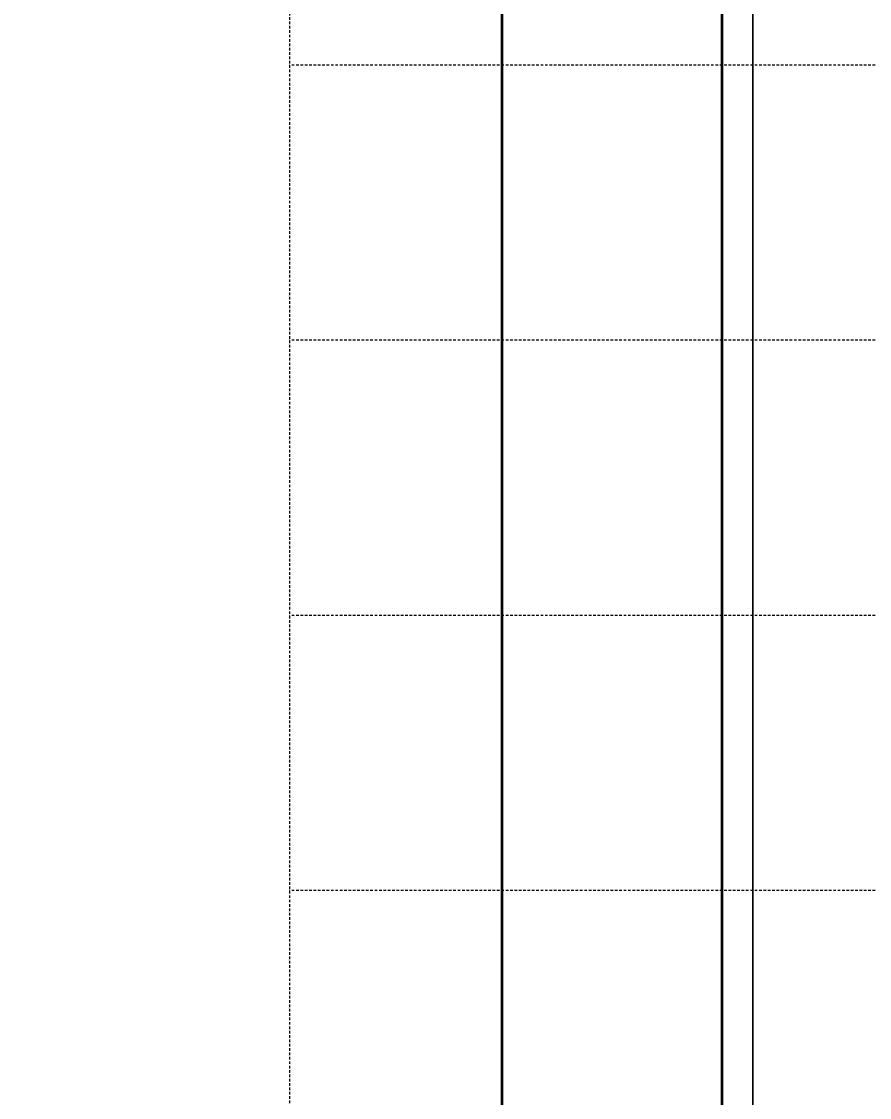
# Model space of a CAD drawing. Header units: millimetres. Extents: x -22443 to 8019, y 3751 to 17584.
# Drawn here: x -20751 to -19981, y 11779 to 12756 of the extents above; entities that cross this region are included whole.
import ezdxf

# ---------------------------------------------------------------- set-up
doc = ezdxf.new("R2010")
doc.units = ezdxf.units.MM
doc.linetypes.add('Overhead', pattern=[3.96875, 2.38125, -1.5875])
for name, color, linetype, lineweight in [('A-ANNO-DIMS', 211, 'Continuous', 9), ('A-ANNO-DIMS-50', 211, 'Continuous', 9), ('A-FLOR', 192, 'Continuous', 18), ('A-GENM', 13, 'Continuous', 18), ('A-WALL', 113, 'Continuous', 18), ('S-STRS-MBND', 31, 'Overhead', 18)]:
    doc.layers.add(name, color=color, linetype=linetype, lineweight=lineweight)
doc.styles.add('Arial', font='arial.ttf', dxfattribs={"height": 125})
doc.dimstyles.new('Diagonal_-_2_5mm_Arial', dxfattribs={"dimscale": 304.8, "dimtxt": 127.532425, "dimasz": 0.492126, "dimexe": 0.393701, "dimexo": 0.246063, "dimgap": 0.287073, "dimtad": 1, "dimdec": 0, "dimzin": 0, "dimdsep": 46, "dimtxsty": 'Arial', "dimblk1": 'OBLIQUE', "dimblk2": 'OBLIQUE', "dimsah": 1, "dimcen": 0.09, "dimdle": 0.393701, "dimazin": 0, "dimtfac": 1, "dimtdec": 4, "dimtix": 1, "dimtmove": 0, "dimatfit": 3, "dimfxl": 1, "dimtvp": 1, "dimtolj": 1, "dimtzin": 0, "dimarcsym": 2})

# ---------------------------------------------------------------- blocks, each defined once
blk = doc.blocks.new('Nevera de autoservicio single - Nevera de autoservicio single-466915-Level 1')
at = {"layer": 'A-GENM'}
for p, q in [((-395.25, -1108.9), (-395.25, 1307.98)), ((-395.25, -1108.9), (-395.25, 1307.98)), ((-395.25, -1108.9), (-395.25, 1307.98)), ((-395.25, -1108.9), (-395.25, 1307.98)), ((-395.25, 1307.98), (-395.25, -1108.9)), ((-395.25, -1108.9), (-395.25, 1307.98)), ((-395.25, 1307.98), (-395.25, -1108.9)), ((-395.25, 1307.98), (-395.25, -1108.9)), ((-395.25, 1307.98), (-395.25, -1108.9)), ((-395.25, 1307.98), (-395.25, -1108.9)), ((-395.25, 1307.98), (-395.25, -1108.9)), ((-395.25, 1307.98), (-395.25, -1108.9)), ((-395.25, 1307.98), (-395.25, -1108.9)), ((-395.25, 1307.98), (-395.25, -1108.9)), ((-395.25, 1307.98), (-395.25, -1108.9)), ((-395.25, -1108.9), (-395.25, 1307.98)), ((-395.25, -1108.9), (-395.25, 1307.98)), ((-395.25, -1108.9), (-395.25, 1307.98)), ((-395.25, -1108.9), (-395.25, 1307.98)), ((-395.25, -1108.9), (-395.25, 1226.94))]:
    blk.add_line(p, q, dxfattribs=at)
blk = doc.blocks.new('DIMBLOCK4-Level 1')
at = {"layer": 'A-ANNO-DIMS-50'}
for p, q in [((-22191.52, 15666.47), (-22191.52, 7546.47)), ((-22191.52, 15546.47), (-22311.52, 15546.47)), ((-22191.52, 15546.47), (-11329.57, 15546.47)), ((-22191.52, 7666.47), (-22311.52, 7666.47)), ((-22191.52, 7666.47), (-20582.65, 7666.47))]:
    blk.add_line(p, q, dxfattribs=at)
at = {"layer": 'A-ANNO-DIMS-50', "lineweight": 35}
for p, q in [((-22191.52, 15546.47), (-22266.52, 15621.47)), ((-22191.52, 15546.47), (-22116.52, 15471.47)), ((-22191.52, 7666.47), (-22266.52, 7741.47)), ((-22191.52, 7666.47), (-22116.52, 7591.47))]:
    blk.add_line(p, q, dxfattribs=at)
at = {"layer": 'A-ANNO-DIMS-50', "color": 0, "insert": (-22441.3, 11414.19), "char_height": 125, "width": 461.4712, "attachment_point": 1, "rotation": 90, "line_spacing_factor": 0.941778, "style": 'Arial'}
blk.add_mtext('7880', dxfattribs=at)
blk = doc.blocks.new('_Oblique')
at = {"color": 0, "linetype": 'ByBlock', "lineweight": -2}
blk.add_line((-0.5, -0.5), (0.5, 0.5), dxfattribs=at)
blk = doc.blocks.new('DIMBLOCK12-Level 1')
at = {"layer": 'A-ANNO-DIMS-50'}
for p, q in [((-21191.52, 15661.16), (-21191.52, 10796.1)), ((-21191.52, 15541.16), (-21311.52, 15541.16)), ((-21191.52, 15541.16), (-19767.6, 15541.16)), ((-21191.52, 10916.1), (-21311.52, 10916.1)), ((-21191.52, 10916.1), (-20582.65, 10916.1))]:
    blk.add_line(p, q, dxfattribs=at)
at = {"layer": 'A-ANNO-DIMS-50', "lineweight": 35}
for p, q in [((-21191.52, 15541.16), (-21266.52, 15616.16)), ((-21191.52, 15541.16), (-21116.52, 15466.16)), ((-21191.52, 10916.1), (-21266.52, 10991.1)), ((-21191.52, 10916.1), (-21116.52, 10841.1))]:
    blk.add_line(p, q, dxfattribs=at)
at = {"layer": 'A-ANNO-DIMS-50', "color": 0, "insert": (-21441.3, 13036.36), "char_height": 125, "width": 461.4712, "attachment_point": 1, "rotation": 90, "line_spacing_factor": 0.941778, "style": 'Arial'}
blk.add_mtext('4625', dxfattribs=at)

msp = doc.modelspace()

# ---------------------------------------------------------------- linework, layer by layer
at = {"layer": 'A-FLOR'}
msp.add_line((-20314.52, 10911.47), (-20314.52, 15766.47), dxfattribs=at)
at = {"layer": 'A-WALL', "lineweight": 35}
for p, q in [((-20314.52, 15566.47), (-20314.52, 11011.47)), ((-20114.52, 10811.47), (-20114.52, 15566.47))]:
    msp.add_line(p, q, dxfattribs=at)
at = {"layer": 'S-STRS-MBND'}
for p, q in [((-20507.65, 14466.47), (-20507.65, 10966.47)), ((-19427.65, 12716.47), (-20507.65, 12716.47)), ((-19427.65, 12716.47), (-20507.65, 12716.47)), ((-19427.65, 12466.47), (-20507.65, 12466.47)), ((-19427.65, 12466.47), (-20507.65, 12466.47)), ((-19427.65, 12216.47), (-20507.65, 12216.47)), ((-19427.65, 12216.47), (-20507.65, 12216.47)), ((-19427.65, 11966.47), (-20507.65, 11966.47)), ((-19427.65, 11966.47), (-20507.65, 11966.47))]:
    msp.add_line(p, q, dxfattribs=at)

# ---------------------------------------------------------------- block references
at = {"layer": 'A-GENM'}
msp.add_blockref('Nevera de autoservicio single - Nevera de autoservicio single-466915-Level 1', (-19691.37, 12163.87), dxfattribs=at)

# ---------------------------------------------------------------- dimensions: what is measured, and where the dimension line sits
at = {"layer": 'A-ANNO-DIMS'}
for base, p1, p2, override, picture, middle in [((-22191.52, 7666.47), (-11254.57, 15546.47), (-20507.65, 7666.47), {"dimpost": '<>', "dimfxl": 12153.760552}, 'DIMBLOCK4-Level 1', (-22342.84, 11606.47)), ((-21191.52, 10916.1), (-19692.6, 15541.16), (-20507.65, 10916.1), {"dimpost": '<>', "dimfxl": 4696.325579}, 'DIMBLOCK12-Level 1', (-21342.84, 13228.63))]:
    dim = msp.add_linear_dim(base=base, p1=p1, p2=p2, angle=90, dimstyle='Diagonal_-_2_5mm_Arial', override=override, dxfattribs=at)
    dim.commit()
    dim.dimension.update_dxf_attribs({"geometry": picture, "text_midpoint": middle})

doc.saveas('drawing.dxf')
